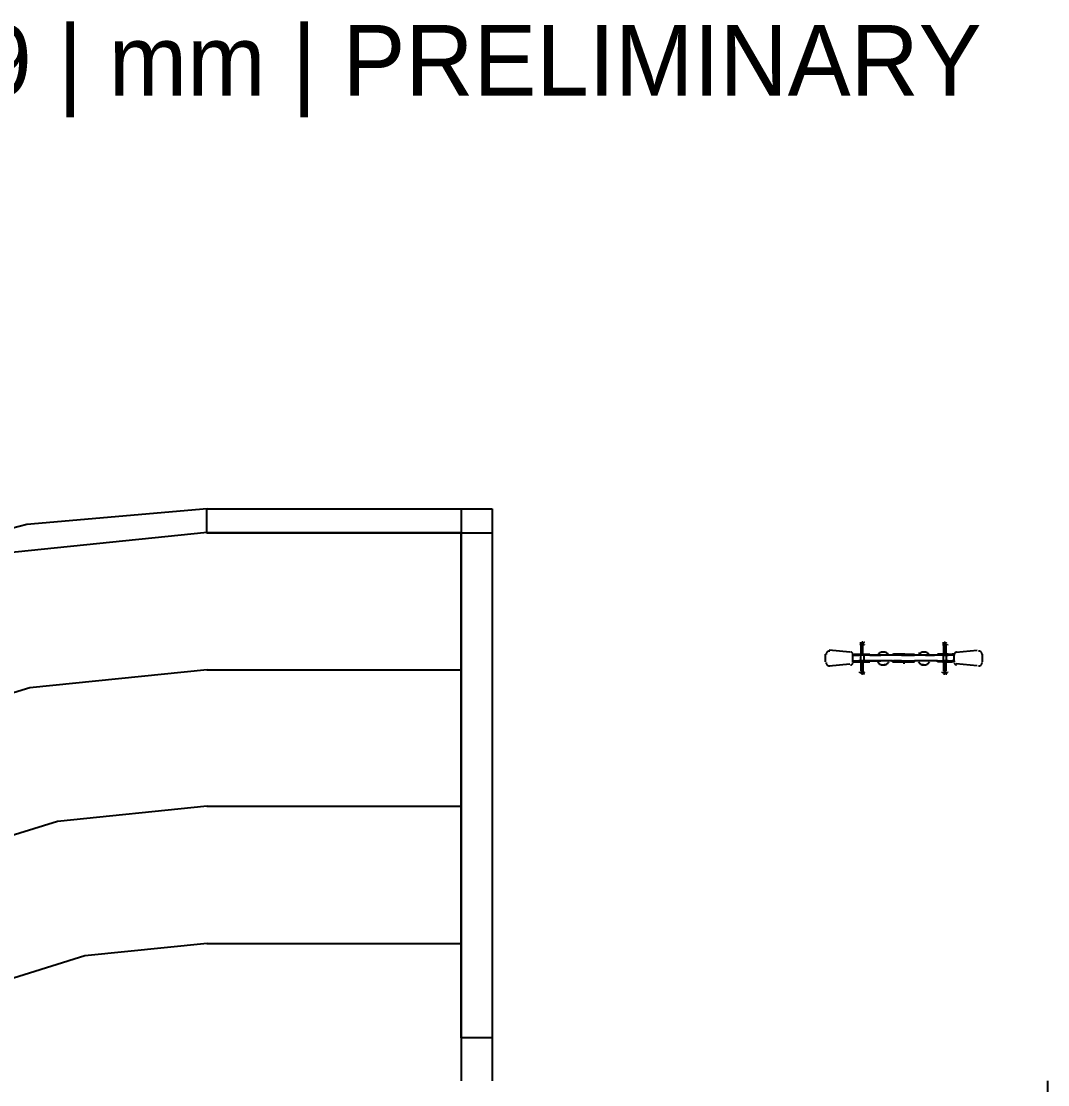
# Model space of a CAD drawing. Header units: millimetres. Extents: x -1062 to 473405, y -148599 to 38948.
# Drawn here: x 81815 to 94921, y -24631 to -11052 of the extents above; entities that cross this region are included whole.
import ezdxf

# ---------------------------------------------------------------- set-up
doc = ezdxf.new("R2010")
doc.units = ezdxf.units.MM
for name, color, linetype in [('TITLE', 2, 'Continuous'), ('WALL', 7, 'Continuous'), ('WINDOW', 4, 'Continuous')]:
    doc.layers.add(name, color=color, linetype=linetype)

msp = doc.modelspace()

# ---------------------------------------------------------------- linework, layer by layer
at = {"layer": 'WALL'}
for p, q in [((84188.9, -17277.2), (81887.2, -17477)), ((84182.6, -17277.2), (87825.5, -17277.2)), ((87825.5, -17277.2), (87825.5, -24034.3)), ((81887.2, -17477), (79702.9, -18055.8)), ((84188.9, -17582), (81570.7, -17846.2)), ((84182.6, -17582.1), (87432, -17582.1)), ((87432, -17582.1), (87432, -24580.5)), ((84188.9, -19334.8), (81923.7, -19563.3)), ((84182.6, -19334.8), (87432, -19334.8)), ((81923.7, -19563.3), (79813.9, -20218.7)), ((84188.9, -21074.9), (82276.7, -21268.1)), ((84182.6, -21074.9), (87432, -21074.9)), ((82276.7, -21268.1), (80495.7, -21822)), ((84188.9, -22827.7), (82627.2, -22985.2)), ((84182.6, -22827.7), (87432, -22827.7)), ((82627.2, -22985.2), (81172.6, -23437)), ((87825.5, -24034.3), (87825.5, -24580.5)), ((94921, -25583.9), (94921, -24580.5))]:
    msp.add_line(p, q, dxfattribs=at)
for points in [[(84182.6, -17277.2), (87432, -17277.2), (87432, -17582.1), (84182.6, -17582.1), (84182.6, -17277.2)], [(87825.5, -17582.1), (87825.5, -24034.3), (87432, -24034.3), (87432, -17582.1), (87825.5, -17582.1)]]:
    msp.add_lwpolyline(points, close=True, dxfattribs=at)
at = {"layer": 'WINDOW'}
for p, q in [((92534.7, -18991.9), (92522, -18991.9)), ((92530.2, -19011.3), (92529.2, -19010.3)), ((92547.4, -18991.9), (92534.7, -18991.9)), ((92572.8, -18991.9), (92534.7, -18991.9)), ((92534.7, -19004.6), (92534.7, -19131.6)), ((92547.4, -19004.6), (92534.7, -19004.6)), ((92543.9, -18995), (92542.8, -18995.4)), ((92545.1, -18994.7), (92543.9, -18995)), ((92544.8, -18992.6), (92544.3, -18992.7)), ((92545.3, -18992.5), (92544.8, -18992.6)), ((92546.2, -18994.4), (92545.1, -18994.7)), ((92545.7, -18992.5), (92545.3, -18992.5)), ((92546.2, -18992.4), (92545.7, -18992.5)), ((92546.7, -18992.3), (92546.2, -18992.4)), ((92547.4, -18994.1), (92546.2, -18994.4)), ((92547.2, -18992.3), (92546.7, -18992.3)), ((92547.7, -18992.2), (92547.2, -18992.3)), ((92547.4, -18979.2), (92547.4, -18991.9)), ((92560.1, -18979.2), (92547.4, -18979.2)), ((92547.4, -18991.9), (92560.1, -18991.9)), ((92548.5, -18993.9), (92547.4, -18994.1)), ((92560.1, -19004.6), (92547.4, -19004.6)), ((92547.4, -19131.6), (92547.4, -19004.6)), ((92548.1, -18992.2), (92547.7, -18992.2)), ((92549.7, -18993.6), (92548.5, -18993.9)), ((92550.8, -18993.4), (92549.7, -18993.6)), ((92552, -18993.2), (92550.8, -18993.4)), ((92560.2, -18992.3), (92559.7, -18992.2)), ((92560.1, -18991.9), (92560.1, -18979.2)), ((92560.1, -19131.6), (92560.1, -19004.6)), ((92572.8, -19004.6), (92560.1, -19004.6)), ((92560.8, -18992.3), (92560.2, -18992.3)), ((92561.3, -18992.4), (92560.8, -18992.3)), ((92561.9, -18992.5), (92561.3, -18992.4)), ((92562.4, -18992.6), (92561.9, -18992.5)), ((92563, -18992.6), (92562.4, -18992.6)), ((92563.5, -18992.7), (92563, -18992.6)), ((92564.1, -18992.8), (92563.5, -18992.7)), ((92573.1, -18981.2), (92572, -18981)), ((92574.2, -18981.4), (92573.1, -18981.2)), ((92575.3, -18981.7), (92574.2, -18981.4)), ((92576.4, -18981.9), (92575.3, -18981.7)), ((92577.5, -18982.2), (92576.4, -18981.9)), ((92578.3, -19010.3), (92577.3, -19011.3)), ((92578.5, -18982.5), (92577.5, -18982.2)), ((92579.6, -18982.8), (92578.5, -18982.5)), ((92580.7, -18983.1), (92579.6, -18982.8)), ((93588.2, -18991.9), (93575.6, -18991.9)), ((93583.7, -19011.3), (93582.8, -19010.3)), ((93588.2, -18991.9), (93626.3, -18991.9)), ((93588.2, -19004.6), (93600.9, -19004.6)), ((93588.2, -19004.6), (93588.2, -19131.6)), ((93592.2, -18993.9), (93591.2, -18994.2)), ((93593.2, -18993.7), (93592.2, -18993.9)), ((93594.1, -18993.4), (93593.2, -18993.7)), ((93595.1, -18993.2), (93594.1, -18993.4)), ((93596.1, -18993), (93595.1, -18993.2)), ((93597, -18992.8), (93596.1, -18993)), ((93598, -18992.7), (93597, -18992.8)), ((93599, -18992.5), (93598, -18992.7)), ((93600.9, -18991.9), (93600.9, -18979.2)), ((93613.6, -18979.2), (93600.9, -18979.2)), ((93613.6, -18991.9), (93600.9, -18991.9)), ((93626.3, -19004.6), (93600.9, -19004.6)), ((93600.9, -19131.6), (93600.9, -19004.6)), ((93613.6, -19004.6), (93600.9, -19004.6)), ((93603.6, -18992.3), (93603.3, -18992.3)), ((93603.9, -18992.2), (93603.6, -18992.3)), ((93604.2, -18992.1), (93603.9, -18992.2)), ((93604.5, -18992.1), (93604.2, -18992.1)), ((93604.8, -18992.1), (93604.5, -18992.1)), ((93605.2, -18992), (93604.8, -18992.1)), ((93605.5, -18992), (93605.2, -18992)), ((93605.3, -18991.8), (93605.8, -18991.8)), ((93605.8, -18992), (93605.5, -18992)), ((93605.8, -18991.8), (93606.3, -18991.9)), ((93606.3, -18991.9), (93606.9, -18991.9)), ((93606.9, -18991.9), (93607.4, -18991.9)), ((93607.4, -18991.9), (93608, -18991.9)), ((93608, -18991.9), (93608.5, -18991.9)), ((93608.5, -18991.9), (93609.1, -18991.8)), ((93609.1, -18991.8), (93609.6, -18991.7)), ((93613.7, -18992.3), (93613.2, -18992.2)), ((93613.6, -18991.9), (93613.6, -18979.2)), ((93613.6, -19131.6), (93613.6, -19004.6)), ((93626.3, -19004.6), (93613.6, -19004.6)), ((93614.2, -18992.3), (93613.7, -18992.3)), ((93614.6, -18992.4), (93614.2, -18992.3)), ((93615.1, -18992.4), (93614.6, -18992.4)), ((93615.6, -18992.5), (93615.1, -18992.4)), ((93616.1, -18992.6), (93615.6, -18992.5)), ((93616.5, -18992.6), (93616.1, -18992.6)), ((93617, -18992.7), (93616.5, -18992.6)), ((93623.3, -18993.5), (93622.2, -18993.3)), ((93624.4, -18993.7), (93623.3, -18993.5)), ((93625.5, -18993.9), (93624.4, -18993.7)), ((93626.6, -18994.2), (93625.5, -18993.9)), ((93626.3, -19131.6), (93626.3, -19004.6)), ((93627.6, -18994.4), (93626.6, -18994.2)), ((93628.7, -18994.7), (93627.6, -18994.4)), ((93629.8, -18995), (93628.7, -18994.7)), ((93630.8, -18995.3), (93629.8, -18995)), ((93644.5, -19010.3), (93643.6, -19011.3)), ((92077.7, -19131.6), (92077.7, -19233.2)), ((92090.7, -19133.4), (92090.4, -19138)), ((92091.4, -19128.9), (92090.7, -19133.4)), ((92092.5, -19124.5), (92091.4, -19128.9)), ((92094.1, -19120.2), (92092.5, -19124.5)), ((92096.2, -19116.2), (92094.1, -19120.2)), ((92098.6, -19112.3), (92096.2, -19116.2)), ((92101.4, -19108.7), (92098.6, -19112.3)), ((92104.6, -19105.4), (92101.4, -19108.7)), ((92108.1, -19102.5), (92104.6, -19105.4)), ((92111.9, -19099.9), (92108.1, -19102.5)), ((92115.9, -19097.8), (92111.9, -19099.9)), ((92120.1, -19096), (92115.9, -19097.8)), ((92124.4, -19094.8), (92120.1, -19096)), ((92128.9, -19093.9), (92124.4, -19094.8)), ((92395.1, -19106.2), (92128.5, -19080.8)), ((92133.4, -19093.5), (92128.9, -19093.9)), ((92138, -19093.6), (92133.4, -19093.5)), ((92409.7, -19107.3), (92403.7, -19106.3)), ((92415.3, -19109.4), (92409.7, -19107.3)), ((92420.3, -19112.4), (92415.3, -19109.4)), ((92424.6, -19116.3), (92420.3, -19112.4)), ((92428.2, -19120.9), (92424.6, -19116.3)), ((92430.9, -19126.1), (92428.2, -19120.9)), ((92432.6, -19131.9), (92430.9, -19126.1)), ((92433.2, -19138), (92432.6, -19131.9)), ((92433.2, -19144.3), (92433.2, -19131.6)), ((92433.2, -19131.6), (92445.9, -19131.6)), ((92445.9, -19144.3), (92433.2, -19144.3)), ((92433.2, -19220.5), (92433.2, -19144.3)), ((92445.9, -19131.6), (92509.3, -19131.6)), ((92445.9, -19144.3), (92509.3, -19144.3)), ((92509.3, -19131.6), (92522, -19131.6)), ((92509.3, -19144.3), (92509.3, -19131.6)), ((92534.7, -19144.3), (92509.3, -19144.3)), ((92522, -19144.3), (92509.3, -19144.3)), ((92522, -19131.6), (92560.1, -19131.6)), ((92522, -19131.6), (92585.5, -19131.6)), ((92648.9, -19144.3), (92522, -19144.3)), ((92531, -19012.4), (92530.2, -19011.3)), ((92531.8, -19013.5), (92531, -19012.4)), ((92532.4, -19014.6), (92531.8, -19013.5)), ((92533, -19015.9), (92532.4, -19014.6)), ((92533.6, -19017.1), (92533, -19015.9)), ((92534, -19018.4), (92533.6, -19017.1)), ((92534.3, -19019.7), (92534, -19018.4)), ((92572.8, -19144.3), (92534.7, -19144.3)), ((92534.7, -19220.5), (92534.7, -19144.3)), ((92560.1, -19131.6), (92585.5, -19131.6)), ((92648.9, -19144.3), (92572.8, -19144.3)), ((92572.8, -19144.3), (92572.8, -19220.5)), ((92573.5, -19018.4), (92573.2, -19019.7)), ((92573.9, -19017.1), (92573.5, -19018.4)), ((92574.5, -19015.9), (92573.9, -19017.1)), ((92575.1, -19014.6), (92574.5, -19015.9)), ((92575.7, -19013.5), (92575.1, -19014.6)), ((92576.5, -19012.4), (92575.7, -19013.5)), ((92577.3, -19011.3), (92576.5, -19012.4)), ((92585.5, -19131.6), (92648.9, -19131.6)), ((92648.9, -19144.3), (92648.9, -19131.6)), ((92648.9, -19144.3), (92788.6, -19144.3)), ((92940.9, -19144.3), (92648.9, -19144.3)), ((92754.7, -19138.6), (92748.7, -19147.8)), ((92761.9, -19130.5), (92754.7, -19138.6)), ((92770, -19123.3), (92761.9, -19130.5)), ((92778.9, -19117.4), (92770, -19123.3)), ((92788.5, -19112.6), (92778.9, -19117.4)), ((92798.7, -19109.1), (92788.5, -19112.6)), ((92940.9, -19144.3), (92788.6, -19144.3)), ((92809.3, -19106.9), (92798.7, -19109.1)), ((92820.3, -19106.2), (92809.3, -19106.9)), ((92831.3, -19106.9), (92820.3, -19106.2)), ((92841.9, -19109.1), (92831.3, -19106.9)), ((92852.1, -19112.6), (92841.9, -19109.1)), ((92861.7, -19117.4), (92852.1, -19112.6)), ((92870.6, -19123.3), (92861.7, -19117.4)), ((92878.7, -19130.5), (92870.6, -19123.3)), ((92885.9, -19138.6), (92878.7, -19130.5)), ((92891.9, -19147.8), (92885.9, -19138.6)), ((92940.9, -19144.3), (92940.9, -19131.6)), ((92940.9, -19131.6), (92953.6, -19131.6)), ((92953.6, -19144.3), (92940.9, -19144.3)), ((93055.1, -19144.3), (92940.9, -19144.3)), ((93080.5, -19131.6), (92953.6, -19131.6)), ((93055.1, -19144.3), (92953.6, -19144.3)), ((93055.1, -19144.3), (93080.5, -19144.3)), ((93067.8, -19131.6), (93093.2, -19131.6)), ((93077.2, -19134.3), (93075.9, -19135.1)), ((93078.4, -19133.6), (93077.2, -19134.3)), ((93079.8, -19133), (93078.4, -19133.6)), ((93081.1, -19132.5), (93079.8, -19133)), ((93080.5, -19131.6), (93220.1, -19131.6)), ((93080.5, -19144.3), (93080.5, -19131.6)), ((93080.5, -19144.3), (93220.1, -19144.3)), ((93082.5, -19132.1), (93081.1, -19132.5)), ((93084, -19131.8), (93082.5, -19132.1)), ((93085.4, -19131.7), (93084, -19131.8)), ((93086.9, -19131.6), (93085.4, -19131.7)), ((93088.3, -19131.7), (93086.9, -19131.6)), ((93089.8, -19131.8), (93088.3, -19131.7)), ((93091.2, -19132.1), (93089.8, -19131.8)), ((93092.6, -19132.5), (93091.2, -19132.1)), ((93094, -19133), (93092.6, -19132.5)), ((93095.3, -19133.6), (93094, -19133)), ((93096.6, -19134.3), (93095.3, -19133.6)), ((93097.8, -19135.1), (93096.6, -19134.3)), ((93220.1, -19131.6), (93220.1, -19144.3)), ((93512.1, -19144.3), (93220.1, -19144.3)), ((93359.8, -19144.3), (93220.1, -19144.3)), ((93275.2, -19138.6), (93269.1, -19147.8)), ((93270.9, -19118.9), (93283.6, -19118.9)), ((93282.3, -19130.5), (93275.2, -19138.6)), ((93290.4, -19123.3), (93282.3, -19130.5)), ((93299.3, -19117.4), (93290.4, -19123.3)), ((93308.9, -19112.6), (93299.3, -19117.4)), ((93319.1, -19109.1), (93308.9, -19112.6)), ((93329.7, -19106.9), (93319.1, -19109.1)), ((93340.7, -19106.2), (93329.7, -19106.9)), ((93351.7, -19106.9), (93340.7, -19106.2)), ((93362.3, -19109.1), (93351.7, -19106.9)), ((93359.8, -19144.3), (93474, -19144.3)), ((93372.5, -19112.6), (93362.3, -19109.1)), ((93382.1, -19117.4), (93372.5, -19112.6)), ((93391.1, -19123.3), (93382.1, -19117.4)), ((93399.1, -19130.5), (93391.1, -19123.3)), ((93406.3, -19138.6), (93399.1, -19130.5)), ((93412.4, -19147.8), (93406.3, -19138.6)), ((93512.1, -19144.3), (93474, -19144.3)), ((93512.1, -19144.3), (93512.1, -19131.6)), ((93626.3, -19131.6), (93512.1, -19131.6)), ((93588.2, -19144.3), (93512.1, -19144.3)), ((93626.3, -19144.3), (93512.1, -19144.3)), ((93575.6, -19131.6), (93639, -19131.6)), ((93584.5, -19012.4), (93583.7, -19011.3)), ((93585.3, -19013.5), (93584.5, -19012.4)), ((93586, -19014.6), (93585.3, -19013.5)), ((93586.6, -19015.9), (93586, -19014.6)), ((93587.1, -19017.1), (93586.6, -19015.9)), ((93587.5, -19018.4), (93587.1, -19017.1)), ((93587.8, -19019.7), (93587.5, -19018.4)), ((93588.2, -19220.5), (93588.2, -19144.3)), ((93588.2, -19144.3), (93626.3, -19144.3)), ((93651.7, -19131.6), (93626.3, -19131.6)), ((93626.3, -19144.3), (93626.3, -19220.5)), ((93626.3, -19144.3), (93651.7, -19144.3)), ((93639.8, -19018.4), (93639.4, -19019.7)), ((93640.2, -19017.1), (93639.8, -19018.4)), ((93640.7, -19015.9), (93640.2, -19017.1)), ((93641.3, -19014.6), (93640.7, -19015.9)), ((93642, -19013.5), (93641.3, -19014.6)), ((93642.7, -19012.4), (93642, -19013.5)), ((93643.6, -19011.3), (93642.7, -19012.4)), ((93651.7, -19131.6), (93702.5, -19131.6)), ((93651.7, -19144.3), (93651.7, -19131.6)), ((93702.5, -19144.3), (93651.7, -19144.3)), ((93727.9, -19131.6), (93702.5, -19131.6)), ((93727.9, -19144.3), (93702.5, -19144.3)), ((93727.9, -19131.6), (93727.9, -19144.3)), ((93727.9, -19220.5), (93727.9, -19144.3)), ((93729.6, -19127.5), (93728.3, -19132.7)), ((93731.8, -19122.6), (93729.6, -19127.5)), ((93734.7, -19118.3), (93731.8, -19122.6)), ((93738.2, -19114.5), (93734.7, -19118.3)), ((93742.4, -19111.3), (93738.2, -19114.5)), ((93747, -19108.8), (93742.4, -19111.3)), ((93752, -19107.1), (93747, -19108.8)), ((93757.3, -19106.3), (93752, -19107.1)), ((93753.3, -19106.2), (94019.8, -19080.8)), ((94040.3, -19093.5), (94035.7, -19093.6)), ((94044.8, -19093.9), (94040.3, -19093.5)), ((94049.3, -19094.8), (94044.8, -19093.9)), ((94053.6, -19096), (94049.3, -19094.8)), ((94057.8, -19097.8), (94053.6, -19096)), ((94061.8, -19099.9), (94057.8, -19097.8)), ((94065.6, -19102.5), (94061.8, -19099.9)), ((94069.1, -19105.4), (94065.6, -19102.5)), ((94072.3, -19108.7), (94069.1, -19105.4)), ((94075.1, -19112.3), (94072.3, -19108.7)), ((94077.6, -19116.2), (94075.1, -19112.3)), ((94079.6, -19120.2), (94077.6, -19116.2)), ((94081.2, -19124.5), (94079.6, -19120.2)), ((94082.3, -19128.9), (94081.2, -19124.5)), ((94083, -19133.4), (94082.3, -19128.9)), ((94083.3, -19138), (94083, -19133.4)), ((94083.3, -19131.6), (94083.3, -19233.2)), ((92090.4, -19239.6), (92090.7, -19244.2)), ((92090.7, -19244.2), (92091.4, -19248.7)), ((92091.4, -19248.7), (92092.5, -19253.1)), ((92092.5, -19253.1), (92094.1, -19257.3)), ((92094.1, -19257.3), (92096.2, -19261.4)), ((92096.2, -19261.4), (92098.6, -19265.2)), ((92098.6, -19265.2), (92101.4, -19268.8)), ((92101.4, -19268.8), (92104.6, -19272.1)), ((92104.6, -19272.1), (92108.1, -19275.1)), ((92108.1, -19275.1), (92111.9, -19277.6)), ((92111.9, -19277.6), (92115.9, -19279.8)), ((92115.9, -19279.8), (92120.1, -19281.5)), ((92120.1, -19281.5), (92124.4, -19282.8)), ((92128.5, -19284), (92395.1, -19258.6)), ((92403.7, -19271.2), (92409.7, -19270.2)), ((92409.7, -19270.2), (92415.3, -19268.1)), ((92415.3, -19268.1), (92420.3, -19265.1)), ((92420.3, -19265.1), (92424.6, -19261.2)), ((92424.6, -19261.2), (92428.2, -19256.6)), ((92428.2, -19256.6), (92430.9, -19251.4)), ((92430.9, -19251.4), (92432.6, -19245.7)), ((92432.6, -19245.7), (92433.2, -19239.6)), ((92433.2, -19233.2), (92433.2, -19220.5)), ((92433.2, -19220.5), (92445.9, -19220.5)), ((92433.2, -19233.2), (92445.9, -19233.2)), ((92445.9, -19220.5), (92509.3, -19220.5)), ((92445.9, -19233.2), (92509.3, -19233.2)), ((92648.9, -19220.5), (92509.3, -19220.5)), ((92509.3, -19233.2), (92509.3, -19220.5)), ((92509.3, -19220.5), (92522, -19220.5)), ((92509.3, -19233.2), (92522, -19233.2)), ((92648.9, -19220.5), (92522, -19220.5)), ((92522, -19233.2), (92585.5, -19233.2)), ((92534.7, -19233.2), (92534.7, -19347.5)), ((92547.4, -19233.2), (92547.4, -19347.5)), ((92560.1, -19233.2), (92560.1, -19347.5)), ((92585.5, -19233.2), (92648.9, -19233.2)), ((92648.9, -19220.5), (92788.6, -19220.5)), ((92940.9, -19220.5), (92648.9, -19220.5)), ((92648.9, -19233.2), (92648.9, -19220.5)), ((92748.5, -19229.4), (92754.6, -19238.7)), ((92754.6, -19238.7), (92761.7, -19246.9)), ((92761.7, -19246.9), (92769.8, -19254.1)), ((92769.8, -19254.1), (92778.7, -19260.1)), ((92778.7, -19260.1), (92788.4, -19264.9)), ((92788.4, -19264.9), (92798.6, -19268.4)), ((92940.9, -19220.5), (92788.6, -19220.5)), ((92798.6, -19268.4), (92809.3, -19270.6)), ((92809.3, -19270.6), (92820.3, -19271.3)), ((92820.3, -19271.3), (92831.3, -19270.6)), ((92831.3, -19270.6), (92842, -19268.4)), ((92839.3, -19258.6), (92839.3, -19271.3)), ((92842, -19268.4), (92852.2, -19264.9)), ((92852.2, -19264.9), (92861.9, -19260.1)), ((92861.9, -19260.1), (92870.8, -19254.1)), ((92870.8, -19254.1), (92878.9, -19246.9)), ((92878.9, -19246.9), (92886, -19238.7)), ((92886, -19238.7), (92892.1, -19229.4)), ((92940.9, -19233.2), (92940.9, -19220.5)), ((92940.9, -19220.5), (92953.6, -19220.5)), ((92940.9, -19220.5), (93055.1, -19220.5)), ((92940.9, -19233.2), (92953.6, -19233.2)), ((93055.1, -19220.5), (92953.6, -19220.5)), ((92953.6, -19233.2), (93067.8, -19233.2)), ((93055.1, -19220.5), (93080.5, -19220.5)), ((93093.2, -19233.2), (93067.8, -19233.2)), ((93067.8, -19233.2), (93080.5, -19233.2)), ((93075.9, -19242.5), (93077.2, -19243.3)), ((93077.2, -19243.3), (93078.4, -19244)), ((93078.4, -19244), (93079.8, -19244.5)), ((93079.8, -19244.5), (93081.1, -19245)), ((93080.5, -19233.2), (93080.5, -19220.5)), ((93080.5, -19220.5), (93220.1, -19220.5)), ((93080.5, -19233.2), (93220.1, -19233.2)), ((93081.1, -19245), (93082.5, -19245.4)), ((93082.5, -19245.4), (93084, -19245.7)), ((93084, -19245.7), (93085.4, -19245.9)), ((93085.4, -19245.9), (93086.9, -19245.9)), ((93086.9, -19245.9), (93088.3, -19245.9)), ((93088.3, -19245.9), (93089.8, -19245.7)), ((93089.8, -19245.7), (93091.2, -19245.4)), ((93091.2, -19245.4), (93092.6, -19245)), ((93092.6, -19245), (93094, -19244.5)), ((93094, -19244.5), (93095.3, -19244)), ((93095.3, -19244), (93096.6, -19243.3)), ((93096.6, -19243.3), (93097.8, -19242.5)), ((93512.1, -19220.5), (93220.1, -19220.5)), ((93220.1, -19233.2), (93220.1, -19220.5)), ((93268.9, -19229.4), (93275, -19238.7)), ((93275, -19238.7), (93282.1, -19246.9)), ((93282.1, -19246.9), (93290.2, -19254.1)), ((93290.2, -19254.1), (93299.2, -19260.1)), ((93299.2, -19260.1), (93308.8, -19264.9)), ((93308.8, -19264.9), (93319, -19268.4)), ((93309, -19271.3), (93309, -19258.6)), ((93319, -19268.4), (93329.7, -19270.6)), ((93334.4, -19271.3), (93321.7, -19271.3)), ((93329.7, -19270.6), (93340.7, -19271.3)), ((93340.7, -19271.3), (93351.7, -19270.6)), ((93351.7, -19270.6), (93362.4, -19268.4)), ((93362.4, -19268.4), (93372.7, -19264.9)), ((93372.7, -19264.9), (93382.3, -19260.1)), ((93382.3, -19260.1), (93391.2, -19254.1)), ((93391.2, -19254.1), (93399.3, -19246.9)), ((93399.3, -19246.9), (93406.5, -19238.7)), ((93406.5, -19238.7), (93412.5, -19229.4)), ((93512.1, -19233.2), (93512.1, -19220.5)), ((93512.1, -19220.5), (93626.3, -19220.5)), ((93575.6, -19233.2), (93512.1, -19233.2)), ((93575.6, -19233.2), (93639, -19233.2)), ((93626.3, -19233.2), (93575.6, -19233.2)), ((93626.3, -19220.5), (93588.2, -19220.5)), ((93588.2, -19233.2), (93588.2, -19347.5)), ((93600.9, -19233.2), (93600.9, -19347.5)), ((93613.6, -19233.2), (93613.6, -19347.5)), ((93651.7, -19220.5), (93626.3, -19220.5)), ((93626.3, -19347.5), (93626.3, -19233.2)), ((93639, -19233.2), (93626.3, -19233.2)), ((93639, -19233.2), (93651.7, -19233.2)), ((93651.7, -19220.5), (93702.5, -19220.5)), ((93651.7, -19233.2), (93651.7, -19220.5)), ((93651.7, -19233.2), (93702.5, -19233.2)), ((93727.9, -19220.5), (93702.5, -19220.5)), ((93727.9, -19233.2), (93702.5, -19233.2)), ((93727.9, -19220.5), (93727.9, -19233.2)), ((93728.3, -19244.8), (93729.6, -19250)), ((93729.6, -19250), (93731.8, -19254.9)), ((93731.8, -19254.9), (93734.7, -19259.2)), ((93734.7, -19259.2), (93738.2, -19263.1)), ((93738.2, -19263.1), (93742.4, -19266.2)), ((93742.4, -19266.2), (93747, -19268.7)), ((93747, -19268.7), (93752, -19270.4)), ((93752, -19270.4), (93757.3, -19271.2)), ((94019.8, -19284), (93753.3, -19258.6)), ((94049.3, -19282.8), (94053.6, -19281.5)), ((94053.6, -19281.5), (94057.8, -19279.8)), ((94057.8, -19279.8), (94061.8, -19277.6)), ((94061.8, -19277.6), (94065.6, -19275.1)), ((94065.6, -19275.1), (94069.1, -19272.1)), ((94069.1, -19272.1), (94072.3, -19268.8)), ((94072.3, -19268.8), (94075.1, -19265.2)), ((94075.1, -19265.2), (94077.6, -19261.4)), ((94077.6, -19261.4), (94079.6, -19257.3)), ((94079.6, -19257.3), (94081.2, -19253.1)), ((94081.2, -19253.1), (94082.3, -19248.7)), ((94082.3, -19248.7), (94083, -19244.2)), ((94083, -19244.2), (94083.3, -19239.6)), ((92124.4, -19282.8), (92128.9, -19283.6)), ((92128.9, -19283.6), (92133.4, -19284)), ((92133.4, -19284), (92138, -19283.9)), ((92522, -19372.9), (92522, -19360.2)), ((92534.7, -19372.9), (92522, -19372.9)), ((92529.2, -19367.2), (92530.2, -19366.2)), ((92530.2, -19366.2), (92531, -19365.2)), ((92531, -19365.2), (92531.8, -19364.1)), ((92531.8, -19364.1), (92532.4, -19362.9)), ((92532.4, -19362.9), (92533, -19361.7)), ((92533, -19361.7), (92533.6, -19360.4)), ((92533.6, -19360.4), (92534, -19359.1)), ((92534, -19359.1), (92534.3, -19357.8)), ((92547.4, -19347.5), (92534.7, -19347.5)), ((92547.4, -19372.9), (92534.7, -19372.9)), ((92572.8, -19372.9), (92534.7, -19372.9)), ((92542.8, -19382.2), (92543.9, -19382.5)), ((92543.9, -19382.5), (92545.1, -19382.8)), ((92544.3, -19384.9), (92544.8, -19384.9)), ((92544.8, -19384.9), (92545.3, -19385)), ((92545.1, -19382.8), (92546.2, -19383.1)), ((92545.3, -19385), (92545.7, -19385.1)), ((92545.7, -19385.1), (92546.2, -19385.1)), ((92546.2, -19383.1), (92547.4, -19383.4)), ((92546.2, -19385.1), (92546.7, -19385.2)), ((92546.7, -19385.2), (92547.2, -19385.3)), ((92547.2, -19385.3), (92547.7, -19385.3)), ((92560.1, -19347.5), (92547.4, -19347.5)), ((92560.1, -19372.9), (92547.4, -19372.9)), ((92547.4, -19383.4), (92548.5, -19383.7)), ((92547.7, -19385.3), (92548.1, -19385.4)), ((92548.5, -19383.7), (92549.7, -19383.9)), ((92549.7, -19383.9), (92550.8, -19384.1)), ((92549.7, -19385.2), (92550, -19385.3)), ((92550, -19385.3), (92550.4, -19385.3)), ((92550.4, -19385.3), (92550.7, -19385.4)), ((92550.7, -19385.4), (92551, -19385.4)), ((92550.8, -19384.1), (92552, -19384.4)), ((92551, -19385.4), (92551.3, -19385.5)), ((92551.3, -19385.5), (92551.6, -19385.5)), ((92551.6, -19385.5), (92551.9, -19385.5)), ((92552.3, -19385.7), (92551.7, -19385.7)), ((92551.9, -19385.5), (92552.3, -19385.6)), ((92552.8, -19385.7), (92552.3, -19385.7)), ((92553.4, -19385.6), (92552.8, -19385.7)), ((92553.9, -19385.6), (92553.4, -19385.6)), ((92554.4, -19385.7), (92553.9, -19385.6)), ((92555, -19385.7), (92554.4, -19385.7)), ((92555.5, -19385.7), (92555, -19385.7)), ((92556.1, -19385.8), (92555.5, -19385.7)), ((92558, -19372.7), (92558.4, -19372.7)), ((92558.4, -19372.7), (92558.8, -19372.6)), ((92558.8, -19372.6), (92559.3, -19372.6)), ((92559.3, -19372.6), (92559.7, -19372.5)), ((92559.7, -19372.5), (92560.2, -19372.5)), ((92559.7, -19385.3), (92560.2, -19385.3)), ((92572.8, -19347.5), (92560.1, -19347.5)), ((92560.2, -19372.5), (92560.6, -19372.4)), ((92560.2, -19385.3), (92560.8, -19385.2)), ((92560.6, -19372.4), (92561, -19372.3)), ((92560.8, -19385.2), (92561.3, -19385.1)), ((92561, -19372.3), (92561.5, -19372.3)), ((92561.3, -19385.1), (92561.9, -19385.1)), ((92561.9, -19385.1), (92562.4, -19385)), ((92562.4, -19385), (92563, -19384.9)), ((92563, -19384.9), (92563.5, -19384.8)), ((92563.5, -19384.8), (92564.1, -19384.7)), ((92572, -19383.9), (92573.1, -19383.6)), ((92572.8, -19372.9), (92572.8, -19360.2)), ((92573.1, -19383.6), (92574.2, -19383.4)), ((92573.2, -19357.8), (92573.5, -19359.1)), ((92573.5, -19359.1), (92573.9, -19360.4)), ((92573.9, -19360.4), (92574.5, -19361.7)), ((92574.2, -19383.4), (92575.3, -19383.2)), ((92574.5, -19361.7), (92575.1, -19362.9)), ((92575.1, -19362.9), (92575.7, -19364.1)), ((92575.3, -19383.2), (92576.4, -19382.9)), ((92575.7, -19364.1), (92576.5, -19365.2)), ((92576.4, -19382.9), (92577.5, -19382.6)), ((92576.5, -19365.2), (92577.3, -19366.2)), ((92577.3, -19366.2), (92578.3, -19367.2)), ((92577.5, -19382.6), (92578.5, -19382.3)), ((92578.5, -19382.3), (92579.6, -19382)), ((92579.6, -19382), (92580.7, -19381.7)), ((93575.6, -19372.9), (93575.6, -19360.2)), ((93588.2, -19372.9), (93575.6, -19372.9)), ((93582.8, -19367.2), (93583.7, -19366.2)), ((93583.7, -19366.2), (93584.5, -19365.2)), ((93584.5, -19365.2), (93585.3, -19364.1)), ((93585.3, -19364.1), (93586, -19362.9)), ((93586, -19362.9), (93586.6, -19361.7)), ((93586.6, -19361.7), (93587.1, -19360.4)), ((93587.1, -19360.4), (93587.5, -19359.1)), ((93587.5, -19359.1), (93587.8, -19357.8)), ((93588.2, -19347.5), (93600.9, -19347.5)), ((93626.3, -19372.9), (93588.2, -19372.9)), ((93591.2, -19383.3), (93592.2, -19383.6)), ((93592.2, -19383.6), (93593.2, -19383.9)), ((93593.2, -19383.9), (93594.1, -19384.1)), ((93594.1, -19384.1), (93595.1, -19384.3)), ((93595.1, -19384.3), (93596.1, -19384.5)), ((93596.1, -19384.5), (93597, -19384.7)), ((93597, -19384.7), (93598, -19384.9)), ((93598, -19384.9), (93599, -19385)), ((93600.9, -19347.5), (93626.3, -19347.5)), ((93600.9, -19347.5), (93613.6, -19347.5)), ((93600.9, -19372.9), (93613.6, -19372.9)), ((93603.3, -19385.2), (93603.6, -19385.3)), ((93603.6, -19385.3), (93603.9, -19385.3)), ((93603.9, -19385.3), (93604.2, -19385.4)), ((93604.2, -19385.4), (93604.5, -19385.4)), ((93604.5, -19385.4), (93604.8, -19385.5)), ((93604.8, -19385.5), (93605.2, -19385.5)), ((93605.2, -19385.5), (93605.5, -19385.5)), ((93605.2, -19385.5), (93605.5, -19385.6)), ((93605.8, -19385.7), (93605.3, -19385.7)), ((93605.5, -19385.5), (93605.8, -19385.6)), ((93605.5, -19385.6), (93605.8, -19385.6)), ((93606.3, -19385.7), (93605.8, -19385.7)), ((93606.9, -19385.6), (93606.3, -19385.7)), ((93607.4, -19385.6), (93606.9, -19385.6)), ((93608, -19385.7), (93607.4, -19385.6)), ((93608.5, -19385.7), (93608, -19385.7)), ((93609.1, -19385.7), (93608.5, -19385.7)), ((93609.6, -19385.8), (93609.1, -19385.7)), ((93611.5, -19372.7), (93611.9, -19372.7)), ((93611.9, -19372.7), (93612.4, -19372.6)), ((93612.4, -19372.6), (93612.8, -19372.6)), ((93612.8, -19372.6), (93613.3, -19372.5)), ((93613.2, -19385.3), (93613.8, -19385.3)), ((93613.3, -19372.5), (93613.7, -19372.5)), ((93613.6, -19347.5), (93626.3, -19347.5)), ((93613.7, -19372.5), (93614.1, -19372.4)), ((93613.8, -19385.3), (93614.3, -19385.2)), ((93614.1, -19372.4), (93614.6, -19372.3)), ((93614.3, -19385.2), (93614.9, -19385.1)), ((93614.6, -19372.3), (93615, -19372.3)), ((93614.9, -19385.1), (93615.4, -19385.1)), ((93615.4, -19385.1), (93616, -19385)), ((93616, -19385), (93616.5, -19384.9)), ((93616.5, -19384.9), (93617.1, -19384.8)), ((93617.1, -19384.8), (93617.6, -19384.7)), ((93625.6, -19383.9), (93626.7, -19383.6)), ((93626.3, -19372.9), (93626.3, -19360.2)), ((93626.7, -19383.6), (93627.8, -19383.4)), ((93627.8, -19383.4), (93628.8, -19383.2)), ((93628.8, -19383.2), (93629.9, -19382.9)), ((93629.9, -19382.9), (93631, -19382.6)), ((93631, -19382.6), (93632.1, -19382.3)), ((93632.1, -19382.3), (93633.2, -19382)), ((93633.2, -19382), (93634.2, -19381.7)), ((93639.4, -19357.8), (93639.8, -19359.1)), ((93639.8, -19359.1), (93640.2, -19360.4)), ((93640.2, -19360.4), (93640.7, -19361.7)), ((93640.7, -19361.7), (93641.3, -19362.9)), ((93641.3, -19362.9), (93642, -19364.1)), ((93642, -19364.1), (93642.7, -19365.2)), ((93642.7, -19365.2), (93643.6, -19366.2)), ((93643.6, -19366.2), (93644.5, -19367.2)), ((94035.7, -19283.9), (94040.3, -19284)), ((94040.3, -19284), (94044.8, -19283.6)), ((94044.8, -19283.6), (94049.3, -19282.8))]:
    msp.add_line(p, q, dxfattribs=at)

# ---------------------------------------------------------------- texts
at = {"layer": 'TITLE'}
msp.add_text('F01 | SOURCE PDF 9 | mm | PRELIMINARY', height=900, dxfattribs=at).set_placement((70000, -12000))

doc.saveas('drawing.dxf')
